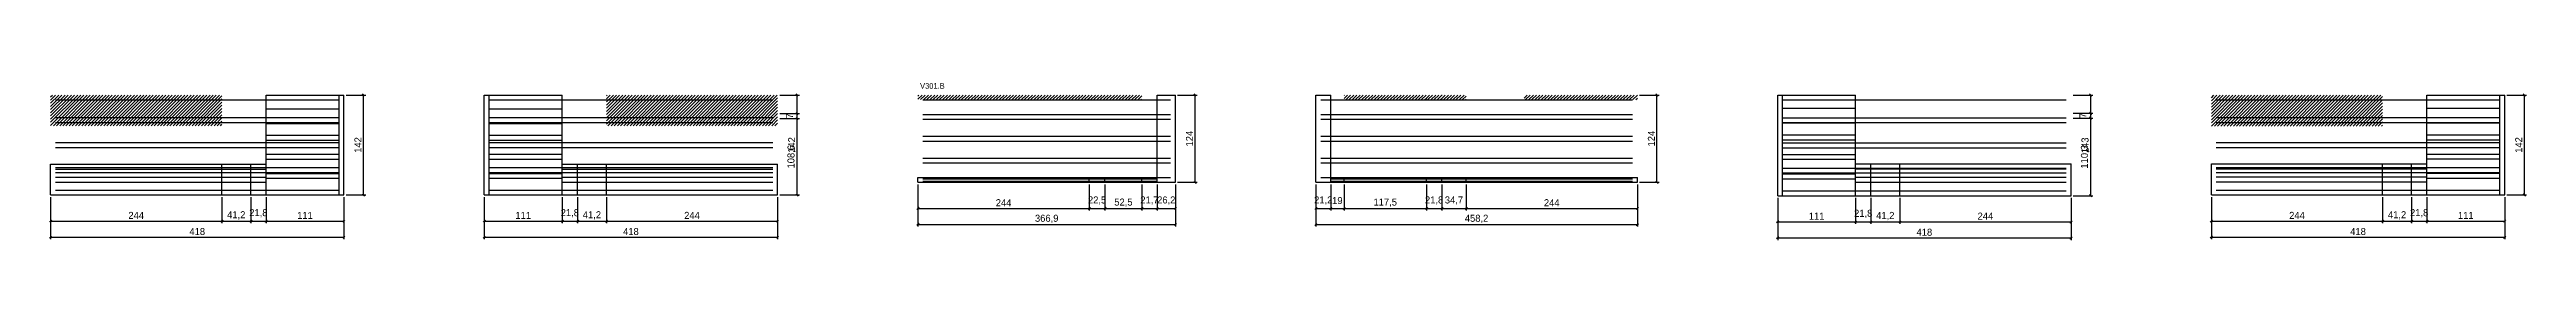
# Model space of a CAD drawing. Extents: x -2 to 7436, y -356 to -133.
# Drawn here: x -2 to 3528, y -356 to -133 of the extents above; entities that cross this region are included whole.
import ezdxf

# ---------------------------------------------------------------- set-up
doc = ezdxf.new("R2010")
doc.units = 0
for name, color, linetype in [('COTA', 241, 'Continuous'), ('NOMENCLATURA', 7, 'Continuous'), ('Painéis', 200, 'Continuous'), ('Reaproveitamento', 251, 'Continuous'), ('SARR_2.2x7', 40, 'Continuous')]:
    doc.layers.add(name, color=color, linetype=linetype)
doc.dimstyles.new('PAINEL', dxfattribs={"dimtxt": 10, "dimasz": 3, "dimexe": 3, "dimexo": 3, "dimgap": 3, "dimtad": 1, "dimblk": 'OBLIQUE', "dimblk1": 'OBLIQUE', "dimcen": 2.5, "dimclrd": 4, "dimclre": 4, "dimclrt": 240, "dimazin": 3, "dimtfac": 1, "dimtmove": 0, "dimatfit": 3})

# ---------------------------------------------------------------- blocks, each defined once
blk = doc.blocks.new('_OBLIQUE')
at = {"color": 0, "linetype": 'BYBLOCK'}
blk.add_line((-0.5, -0.5), (0.5, 0.5), dxfattribs=at)

msp = doc.modelspace()

# ---------------------------------------------------------------- hatches: boundary and pattern name
at = {"layer": 'Reaproveitamento'}
h = msp.add_hatch(dxfattribs=at)
h.set_pattern_fill('ANSI31')
h.paths.add_polyline_path([(0, -193.6), (244, -193.6), (244, -150), (0, -150)])
h = msp.add_hatch(dxfattribs=at)
h.set_pattern_fill('ANSI31')
h.paths.add_polyline_path([(792, -193.6), (1036, -193.6), (1036, -150), (792, -150)])
h = msp.add_hatch(dxfattribs=at)
h.set_pattern_fill('ANSI31')
h.paths.add_polyline_path([(1236, -156.6), (1480, -156.6), (1480, -150), (1236, -150)])
h = msp.add_hatch(dxfattribs=at)
h.set_pattern_fill('ANSI31')
h.paths.add_polyline_path([(1480, -156.6), (1502.5, -156.6), (1502.5, -150), (1480, -150)])
h = msp.add_hatch(dxfattribs=at)
h.set_pattern_fill('ANSI31')
h.paths.add_polyline_path([(1502.5, -156.6), (1555, -156.6), (1555, -150), (1502.5, -150)])
h = msp.add_hatch(dxfattribs=at)
h.set_pattern_fill('ANSI31')
h.paths.add_polyline_path([(1843.1, -156.6), (1960.6, -156.6), (1960.6, -150), (1843.1, -150)])
h = msp.add_hatch(dxfattribs=at)
h.set_pattern_fill('ANSI31')
h.paths.add_polyline_path([(1960.6, -156.6), (1982.4, -156.6), (1982.4, -150), (1960.6, -150)])
h = msp.add_hatch(dxfattribs=at)
h.set_pattern_fill('ANSI31')
h.paths.add_polyline_path([(1982.4, -156.6), (2017.1, -156.6), (2017.1, -150), (1982.4, -150)])
h = msp.add_hatch(dxfattribs=at)
h.set_pattern_fill('ANSI31')
h.paths.add_polyline_path([(2099.6, -156.6), (2261.1, -156.6), (2261.1, -150), (2099.6, -150)])
h = msp.add_hatch(dxfattribs=at)
h.set_pattern_fill('ANSI31')
h.paths.add_polyline_path([(3079.1, -194.3), (3323.1, -194.3), (3323.1, -150.3), (3079.1, -150.3)])

# ---------------------------------------------------------------- linework, layer by layer
at = {"layer": 'Painéis'}
for p, q in [((307, -292), (307, -150)), ((307, -150), (418, -150)), ((418, -292), (418, -150)), ((618, -150), (729, -150)), ((618, -292), (618, -150)), ((729, -292), (729, -150)), ((1576.7, -274), (1576.7, -150)), ((1576.7, -150), (1602.9, -150)), ((1602.9, -274), (1602.9, -150)), ((1802.9, -150), (1824.1, -150)), ((1802.9, -274), (1802.9, -150)), ((1824.1, -274), (1824.1, -150)), ((2461.1, -150), (2572.1, -150)), ((2461.1, -293), (2461.1, -150)), ((2572.1, -293), (2572.1, -150)), ((3386.1, -292), (3386.1, -150)), ((3386.1, -150), (3497.1, -150)), ((3497.1, -292), (3497.1, -150)), ((0, -248.4), (244, -248.4)), ((0, -292), (0, -248.4)), ((244, -292), (244, -248.4)), ((244, -248.4), (285.2, -248.4)), ((285.2, -292), (285.2, -248.4)), ((285.2, -248.4), (307, -248.4)), ((729, -248.4), (750.8, -248.4)), ((750.8, -292), (750.8, -248.4)), ((750.8, -248.4), (792, -248.4)), ((792, -292), (792, -248.4)), ((792, -248.4), (1036, -248.4)), ((1036, -292), (1036, -248.4)), ((1236, -267.4), (1480, -267.4)), ((1236, -274), (1236, -267.4)), ((1236, -274), (1480, -274)), ((1480, -274), (1480, -267.4)), ((1480, -267.4), (1502.5, -267.4)), ((1480, -274), (1502.5, -274)), ((1502.5, -274), (1502.5, -267.4)), ((1502.5, -267.4), (1555, -267.4)), ((1502.5, -274), (1555, -274)), ((1555, -274), (1555, -267.4)), ((1555, -267.4), (1576.7, -267.4)), ((1555, -274), (1576.7, -274)), ((1576.7, -274), (1602.9, -274)), ((1802.9, -274), (1824.1, -274)), ((1824.1, -267.4), (1843.1, -267.4)), ((1824.1, -274), (1843.1, -274)), ((1843.1, -274), (1843.1, -267.4)), ((1843.1, -267.4), (1960.6, -267.4)), ((1843.1, -274), (1960.6, -274)), ((1960.6, -274), (1960.6, -267.4)), ((1960.6, -267.4), (1982.4, -267.4)), ((1960.6, -274), (1982.4, -274)), ((1982.4, -274), (1982.4, -267.4)), ((1982.4, -267.4), (2017.1, -267.4)), ((1982.4, -274), (2017.1, -274)), ((2017.1, -274), (2017.1, -267.4)), ((2017.1, -267.4), (2261.1, -267.4)), ((2017.1, -274), (2261.1, -274)), ((2261.1, -274), (2261.1, -267.4)), ((2572.1, -247.7), (2593.9, -247.7)), ((2593.9, -293), (2593.9, -247.7)), ((2593.9, -247.7), (2635.1, -247.7)), ((2635.1, -293), (2635.1, -247.7)), ((2635.1, -247.7), (2879.1, -247.7)), ((2879.1, -293), (2879.1, -247.7)), ((3079.1, -247.7), (3323.1, -247.7)), ((3079.1, -292), (3079.1, -247.7)), ((3323.1, -292), (3323.1, -247.7)), ((3323.1, -247.7), (3364.3, -247.7)), ((3364.3, -292), (3364.3, -247.7)), ((3364.3, -247.7), (3386.1, -247.7)), ((0, -292), (244, -292)), ((244, -292), (285.2, -292)), ((285.2, -292), (307, -292)), ((307, -292), (418, -292)), ((618, -292), (729, -292)), ((729, -292), (750.8, -292)), ((750.8, -292), (792, -292)), ((792, -292), (1036, -292)), ((2461.1, -293), (2572.1, -293)), ((2572.1, -293), (2593.9, -293)), ((2593.9, -293), (2635.1, -293)), ((2635.1, -293), (2879.1, -293)), ((3079.1, -292), (3323.1, -292)), ((3323.1, -292), (3364.3, -292)), ((3364.3, -292), (3386.1, -292)), ((3386.1, -292), (3497.1, -292))]:
    msp.add_line(p, q, dxfattribs=at)
at = {"layer": 'SARR_2.2x7'}
for p, q in [((411, -292), (411, -150)), ((625, -292), (625, -150)), ((2468.1, -293), (2468.1, -150)), ((3490.1, -292), (3490.1, -150))]:
    msp.add_line(p, q, dxfattribs=at)
for points in [[(7, -157), (244, -157)], [(244, -157), (285.2, -157)], [(285.2, -157), (307, -157)], [(307, -157), (411, -157)], [(307, -157), (411, -157)], [(307, -169.4), (411, -169.4)], [(625, -157), (729, -157)], [(625, -157), (729, -157)], [(625, -169.4), (729, -169.4)], [(729, -157), (750.8, -157)], [(750.8, -157), (792, -157)], [(792, -157), (1029, -157)], [(1243, -157), (1480, -157)], [(1480, -157), (1502.5, -157)], [(1502.5, -157), (1555, -157)], [(1555, -157), (1576.7, -157)], [(1576.7, -157), (1595.9, -157)], [(1576.7, -157), (1595.9, -157)], [(1809.9, -157), (1824.1, -157)], [(1809.9, -157), (1824.1, -157)], [(1824.1, -157), (1843.1, -157)], [(1843.1, -157), (1960.6, -157)], [(1960.6, -157), (1982.4, -157)], [(1982.4, -157), (2017.1, -157)], [(2017.1, -157), (2254.1, -157)], [(2468.1, -157), (2572.1, -157)], [(2468.1, -157), (2572.1, -157)], [(2468.1, -168.7), (2572.1, -168.7)], [(2572.1, -157), (2593.9, -157)], [(2593.9, -157), (2635.1, -157)], [(2635.1, -157), (2872.1, -157)], [(3086.1, -157), (3323.1, -157)], [(3323.1, -157), (3364.3, -157)], [(3364.3, -157), (3386.1, -157)], [(3386.1, -157), (3490.1, -157)], [(3386.1, -157), (3490.1, -157)], [(3386.1, -168.7), (3490.1, -168.7)], [(7, -182), (244, -182)], [(7, -189), (244, -189)], [(244, -182), (285.2, -182)], [(244, -189), (285.2, -189)], [(285.2, -182), (307, -182)], [(285.2, -189), (307, -189)], [(307, -182), (411, -182)], [(307, -189), (411, -189)], [(307, -190.4), (411, -190.4)], [(307, -207.05), (411, -207.05)], [(625, -182), (729, -182)], [(625, -189), (729, -189)], [(625, -190.4), (729, -190.4)], [(625, -207.05), (729, -207.05)], [(729, -182), (750.8, -182)], [(729, -189), (750.8, -189)], [(750.8, -182), (792, -182)], [(750.8, -189), (792, -189)], [(792, -182), (1029, -182)], [(792, -189), (1029, -189)], [(1243, -177.5), (1480, -177.5)], [(1243, -184.5), (1480, -184.5)], [(1243, -208.5), (1480, -208.5)], [(1480, -177.5), (1502.5, -177.5)], [(1480, -184.5), (1502.5, -184.5)], [(1480, -208.5), (1502.5, -208.5)], [(1502.5, -177.5), (1555, -177.5)], [(1502.5, -184.5), (1555, -184.5)], [(1502.5, -208.5), (1555, -208.5)], [(1555, -177.5), (1576.7, -177.5)], [(1555, -184.5), (1576.7, -184.5)], [(1555, -208.5), (1576.7, -208.5)], [(1576.7, -177.5), (1595.9, -177.5)], [(1576.7, -177.5), (1595.9, -177.5)], [(1576.7, -184.5), (1595.9, -184.5)], [(1576.7, -184.5), (1595.9, -184.5)], [(1576.7, -208.5), (1595.9, -208.5)], [(1576.7, -208.5), (1595.9, -208.5)], [(1809.9, -177.5), (1824.1, -177.5)], [(1809.9, -177.5), (1824.1, -177.5)], [(1809.9, -184.5), (1824.1, -184.5)], [(1809.9, -184.5), (1824.1, -184.5)], [(1809.9, -208.5), (1824.1, -208.5)], [(1809.9, -208.5), (1824.1, -208.5)], [(1824.1, -177.5), (1843.1, -177.5)], [(1824.1, -184.5), (1843.1, -184.5)], [(1824.1, -208.5), (1843.1, -208.5)], [(1843.1, -177.5), (1960.6, -177.5)], [(1843.1, -184.5), (1960.6, -184.5)], [(1843.1, -208.5), (1960.6, -208.5)], [(1960.6, -177.5), (1982.4, -177.5)], [(1960.6, -184.5), (1982.4, -184.5)], [(1960.6, -208.5), (1982.4, -208.5)], [(1982.4, -177.5), (2017.1, -177.5)], [(1982.4, -184.5), (2017.1, -184.5)], [(1982.4, -208.5), (2017.1, -208.5)], [(2017.1, -177.5), (2254.1, -177.5)], [(2017.1, -184.5), (2254.1, -184.5)], [(2017.1, -208.5), (2254.1, -208.5)], [(2468.1, -182.25), (2572.1, -182.25)], [(2468.1, -189.25), (2572.1, -189.25)], [(2468.1, -189.7), (2572.1, -189.7)], [(2468.1, -206.775), (2572.1, -206.775)], [(2572.1, -182.25), (2593.9, -182.25)], [(2572.1, -189.25), (2593.9, -189.25)], [(2593.9, -182.25), (2635.1, -182.25)], [(2593.9, -189.25), (2635.1, -189.25)], [(2635.1, -182.25), (2872.1, -182.25)], [(2635.1, -189.25), (2872.1, -189.25)], [(3086.1, -182), (3323.1, -182)], [(3086.1, -189), (3323.1, -189)], [(3323.1, -182), (3364.3, -182)], [(3323.1, -189), (3364.3, -189)], [(3364.3, -182), (3386.1, -182)], [(3364.3, -189), (3386.1, -189)], [(3386.1, -182), (3490.1, -182)], [(3386.1, -189), (3490.1, -189)], [(3386.1, -189.7), (3490.1, -189.7)], [(3386.1, -206.525), (3490.1, -206.525)], [(7, -217.5), (244, -217.5)], [(7, -224.5), (244, -224.5)], [(244, -217.5), (285.2, -217.5)], [(244, -224.5), (285.2, -224.5)], [(285.2, -217.5), (307, -217.5)], [(285.2, -224.5), (307, -224.5)], [(307, -214.05), (411, -214.05)], [(307, -217.5), (411, -217.5)], [(307, -224.5), (411, -224.5)], [(307, -234.2), (411, -234.2)], [(307, -241.2), (411, -241.2)], [(625, -214.05), (729, -214.05)], [(625, -217.5), (729, -217.5)], [(625, -224.5), (729, -224.5)], [(625, -234.2), (729, -234.2)], [(625, -241.2), (729, -241.2)], [(729, -217.5), (750.8, -217.5)], [(729, -224.5), (750.8, -224.5)], [(750.8, -217.5), (792, -217.5)], [(750.8, -224.5), (792, -224.5)], [(792, -217.5), (1029, -217.5)], [(792, -224.5), (1029, -224.5)], [(1243, -215.5), (1480, -215.5)], [(1243, -239.5), (1480, -239.5)], [(1243, -246.5), (1480, -246.5)], [(1480, -215.5), (1502.5, -215.5)], [(1480, -239.5), (1502.5, -239.5)], [(1480, -246.5), (1502.5, -246.5)], [(1502.5, -215.5), (1555, -215.5)], [(1502.5, -239.5), (1555, -239.5)], [(1502.5, -246.5), (1555, -246.5)], [(1555, -215.5), (1576.7, -215.5)], [(1555, -239.5), (1576.7, -239.5)], [(1555, -246.5), (1576.7, -246.5)], [(1576.7, -215.5), (1595.9, -215.5)], [(1576.7, -215.5), (1595.9, -215.5)], [(1576.7, -239.5), (1595.9, -239.5)], [(1576.7, -239.5), (1595.9, -239.5)], [(1576.7, -246.5), (1595.9, -246.5)], [(1576.7, -246.5), (1595.9, -246.5)], [(1809.9, -215.5), (1824.1, -215.5)], [(1809.9, -215.5), (1824.1, -215.5)], [(1809.9, -239.5), (1824.1, -239.5)], [(1809.9, -239.5), (1824.1, -239.5)], [(1809.9, -246.5), (1824.1, -246.5)], [(1809.9, -246.5), (1824.1, -246.5)], [(1824.1, -215.5), (1843.1, -215.5)], [(1824.1, -239.5), (1843.1, -239.5)], [(1824.1, -246.5), (1843.1, -246.5)], [(1843.1, -215.5), (1960.6, -215.5)], [(1843.1, -239.5), (1960.6, -239.5)], [(1843.1, -246.5), (1960.6, -246.5)], [(1960.6, -215.5), (1982.4, -215.5)], [(1960.6, -239.5), (1982.4, -239.5)], [(1960.6, -246.5), (1982.4, -246.5)], [(1982.4, -215.5), (2017.1, -215.5)], [(1982.4, -239.5), (2017.1, -239.5)], [(1982.4, -246.5), (2017.1, -246.5)], [(2017.1, -215.5), (2254.1, -215.5)], [(2017.1, -239.5), (2254.1, -239.5)], [(2017.1, -246.5), (2254.1, -246.5)], [(2468.1, -213.775), (2572.1, -213.775)], [(2468.1, -218), (2572.1, -218)], [(2468.1, -225), (2572.1, -225)], [(2468.1, -234.35), (2572.1, -234.35)], [(2468.1, -241.35), (2572.1, -241.35)], [(2572.1, -218), (2593.9, -218)], [(2572.1, -225), (2593.9, -225)], [(2593.9, -218), (2635.1, -218)], [(2593.9, -225), (2635.1, -225)], [(2635.1, -218), (2872.1, -218)], [(2635.1, -225), (2872.1, -225)], [(3086.1, -217.5), (3323.1, -217.5)], [(3086.1, -224.5), (3323.1, -224.5)], [(3323.1, -217.5), (3364.3, -217.5)], [(3323.1, -224.5), (3364.3, -224.5)], [(3364.3, -217.5), (3386.1, -217.5)], [(3364.3, -224.5), (3386.1, -224.5)], [(3386.1, -213.525), (3490.1, -213.525)], [(3386.1, -217.5), (3490.1, -217.5)], [(3386.1, -224.5), (3490.1, -224.5)], [(3386.1, -233.85), (3490.1, -233.85)], [(3386.1, -240.85), (3490.1, -240.85)], [(7, -253), (244, -253)], [(7, -255.4), (244, -255.4)], [(7, -260), (244, -260)], [(7, -266.7), (244, -266.7)], [(7, -273.7), (244, -273.7)], [(244, -253), (285.2, -253)], [(244, -255.4), (285.2, -255.4)], [(244, -260), (285.2, -260)], [(244, -266.7), (285.2, -266.7)], [(244, -273.7), (285.2, -273.7)], [(285.2, -253), (307, -253)], [(285.2, -255.4), (307, -255.4)], [(285.2, -260), (307, -260)], [(285.2, -266.7), (307, -266.7)], [(285.2, -273.7), (307, -273.7)], [(307, -253), (411, -253)], [(307, -260), (411, -260)], [(307, -261.35), (411, -261.35)], [(307, -268.35), (411, -268.35)], [(625, -253), (729, -253)], [(625, -260), (729, -260)], [(625, -261.35), (729, -261.35)], [(625, -268.35), (729, -268.35)], [(729, -253), (750.8, -253)], [(729, -255.4), (750.8, -255.4)], [(729, -260), (750.8, -260)], [(729, -266.7), (750.8, -266.7)], [(729, -273.7), (750.8, -273.7)], [(750.8, -253), (792, -253)], [(750.8, -255.4), (792, -255.4)], [(750.8, -260), (792, -260)], [(750.8, -266.7), (792, -266.7)], [(750.8, -273.7), (792, -273.7)], [(792, -253), (1029, -253)], [(792, -255.4), (1029, -255.4)], [(792, -260), (1029, -260)], [(792, -266.7), (1029, -266.7)], [(792, -273.7), (1029, -273.7)], [(1243, -267), (1480, -267)], [(1243, -269), (1480, -269)], [(1243, -272.4), (1480, -272.4)], [(1480, -267), (1502.5, -267)], [(1480, -269), (1502.5, -269)], [(1480, -272.4), (1502.5, -272.4)], [(1502.5, -267), (1555, -267)], [(1502.5, -269), (1555, -269)], [(1502.5, -272.4), (1555, -272.4)], [(1555, -267), (1576.7, -267)], [(1555, -269), (1576.7, -269)], [(1555, -272.4), (1576.7, -272.4)], [(1576.7, -267), (1595.9, -267)], [(1576.7, -267), (1595.9, -267)], [(1809.9, -267), (1824.1, -267)], [(1809.9, -267), (1824.1, -267)], [(1824.1, -267), (1843.1, -267)], [(1824.1, -269), (1843.1, -269)], [(1824.1, -272.4), (1843.1, -272.4)], [(1843.1, -267), (1960.6, -267)], [(1843.1, -269), (1960.6, -269)], [(1843.1, -272.4), (1960.6, -272.4)], [(1960.6, -267), (1982.4, -267)], [(1960.6, -269), (1982.4, -269)], [(1960.6, -272.4), (1982.4, -272.4)], [(1982.4, -267), (2017.1, -267)], [(1982.4, -269), (2017.1, -269)], [(1982.4, -272.4), (2017.1, -272.4)], [(2017.1, -267), (2254.1, -267)], [(2017.1, -269), (2254.1, -269)], [(2017.1, -272.4), (2254.1, -272.4)], [(2468.1, -253.75), (2572.1, -253.75)], [(2468.1, -260.75), (2572.1, -260.75)], [(2468.1, -261.925), (2572.1, -261.925)], [(2468.1, -268.925), (2572.1, -268.925)], [(2572.1, -253.75), (2593.9, -253.75)], [(2572.1, -254.7), (2593.9, -254.7)], [(2572.1, -260.75), (2593.9, -260.75)], [(2572.1, -266.85), (2593.9, -266.85)], [(2572.1, -273.85), (2593.9, -273.85)], [(2593.9, -253.75), (2635.1, -253.75)], [(2593.9, -254.7), (2635.1, -254.7)], [(2593.9, -260.75), (2635.1, -260.75)], [(2593.9, -266.85), (2635.1, -266.85)], [(2593.9, -273.85), (2635.1, -273.85)], [(2635.1, -253.75), (2872.1, -253.75)], [(2635.1, -254.7), (2872.1, -254.7)], [(2635.1, -260.75), (2872.1, -260.75)], [(2635.1, -266.85), (2872.1, -266.85)], [(2635.1, -273.85), (2872.1, -273.85)], [(3086.1, -253), (3323.1, -253)], [(3086.1, -254.7), (3323.1, -254.7)], [(3086.1, -260), (3323.1, -260)], [(3086.1, -266.35), (3323.1, -266.35)], [(3086.1, -273.35), (3323.1, -273.35)], [(3323.1, -253), (3364.3, -253)], [(3323.1, -254.7), (3364.3, -254.7)], [(3323.1, -260), (3364.3, -260)], [(3323.1, -266.35), (3364.3, -266.35)], [(3323.1, -273.35), (3364.3, -273.35)], [(3364.3, -253), (3386.1, -253)], [(3364.3, -254.7), (3386.1, -254.7)], [(3364.3, -260), (3386.1, -260)], [(3364.3, -266.35), (3386.1, -266.35)], [(3364.3, -273.35), (3386.1, -273.35)], [(3386.1, -253), (3490.1, -253)], [(3386.1, -260), (3490.1, -260)], [(3386.1, -261.175), (3490.1, -261.175)], [(3386.1, -268.175), (3490.1, -268.175)], [(7, -285), (244, -285)], [(7, -285), (244, -285)], [(244, -285), (285.2, -285)], [(244, -285), (285.2, -285)], [(285.2, -285), (307, -285)], [(285.2, -285), (307, -285)], [(307, -285), (411, -285)], [(307, -285), (411, -285)], [(625, -285), (729, -285)], [(625, -285), (729, -285)], [(729, -285), (750.8, -285)], [(729, -285), (750.8, -285)], [(750.8, -285), (792, -285)], [(750.8, -285), (792, -285)], [(792, -285), (1029, -285)], [(792, -285), (1029, -285)], [(2468.1, -286), (2572.1, -286)], [(2468.1, -286), (2572.1, -286)], [(2572.1, -286), (2593.9, -286)], [(2572.1, -286), (2593.9, -286)], [(2593.9, -286), (2635.1, -286)], [(2593.9, -286), (2635.1, -286)], [(2635.1, -286), (2872.1, -286)], [(2635.1, -286), (2872.1, -286)], [(3086.1, -285), (3323.1, -285)], [(3086.1, -285), (3323.1, -285)], [(3323.1, -285), (3364.3, -285)], [(3323.1, -285), (3364.3, -285)], [(3364.3, -285), (3386.1, -285)], [(3364.3, -285), (3386.1, -285)], [(3386.1, -285), (3490.1, -285)], [(3386.1, -285), (3490.1, -285)]]:
    msp.add_lwpolyline(points, dxfattribs=at)

# ---------------------------------------------------------------- texts
at = {"layer": 'NOMENCLATURA'}
msp.add_text('V301.B', height=8, dxfattribs=at).set_placement((1239, -141))

# ---------------------------------------------------------------- dimensions: what is measured, and where the dimension line sits
at = {"layer": 'COTA'}
for base, p1, p2 in [((446, -292), (418, -292), (418, -150)), ((446, -292), (418, -292), (418, -150)), ((1064, -292), (1036, -292), (1036, -150)), ((1064, -183.4), (1036, -183.4), (1036, -176.4)), ((1630.9, -274), (1602.9, -274), (1602.9, -150)), ((1630.9, -274), (1602.9, -274), (1602.9, -150)), ((2289.1, -274), (2261.1, -274), (2261.1, -150)), ((2289.1, -274), (2261.1, -274), (2261.1, -150)), ((2907.1, -293), (2879.1, -293), (2879.1, -150)), ((2907.1, -182.7), (2879.1, -182.7), (2879.1, -175.7)), ((3525.1, -292), (3497.1, -292), (3497.1, -150)), ((3525.1, -292), (3497.1, -292), (3497.1, -150)), ((1064, -292), (1036, -292), (1036, -183.4)), ((2907.1, -293), (2879.1, -293), (2879.1, -182.7))]:
    msp.add_linear_dim(base=base, p1=p1, p2=p2, angle=90, dimstyle='PAINEL', dxfattribs=at).render()
for base, p1, p2 in [((1236, -311), (1236, -274), (1480, -274)), ((1236, -334), (1236, -274), (1602.9, -274)), ((1480, -311), (1480, -274), (1502.5, -274)), ((1502.5, -311), (1502.5, -274), (1555, -274)), ((1555, -311), (1555, -274), (1576.7, -274)), ((1576.7, -311), (1576.7, -274), (1602.9, -274)), ((1802.9, -311), (1802.9, -274), (1824.1, -274)), ((1802.9, -334), (1802.9, -274), (2261.1, -274)), ((1824.1, -311), (1824.1, -274), (1843.1, -274)), ((1843.1, -311), (1843.1, -274), (1960.6, -274)), ((1960.6, -311), (1960.6, -274), (1982.4, -274)), ((1982.4, -311), (1982.4, -274), (2017.1, -274)), ((2017.1, -311), (2017.1, -274), (2261.1, -274)), ((0, -329), (0, -292), (244, -292)), ((0, -352), (0, -292), (418, -292)), ((244, -329), (244, -292), (285.2, -292)), ((285.2, -329), (285.2, -292), (307, -292)), ((307, -329), (307, -292), (418, -292)), ((618, -329), (618, -292), (729, -292)), ((618, -352), (618, -292), (1036, -292)), ((729, -329), (729, -292), (750.8, -292)), ((750.8, -329), (750.8, -292), (792, -292)), ((792, -329), (792, -292), (1036, -292)), ((2461.1, -330), (2461.1, -293), (2572.1, -293)), ((2461.1, -353), (2461.1, -293), (2879.1, -293)), ((2572.1, -330), (2572.1, -293), (2593.9, -293)), ((2593.9, -330), (2593.9, -293), (2635.1, -293)), ((2635.1, -330), (2635.1, -293), (2879.1, -293)), ((3079.1, -329), (3079.1, -292), (3323.1, -292)), ((3079.1, -352), (3079.1, -292), (3497.1, -292)), ((3323.1, -329), (3323.1, -292), (3364.3, -292)), ((3364.3, -329), (3364.3, -292), (3386.1, -292)), ((3386.1, -329), (3386.1, -292), (3497.1, -292))]:
    msp.add_linear_dim(base=base, p1=p1, p2=p2, dimstyle='PAINEL', dxfattribs=at).render()

doc.saveas('drawing.dxf')
